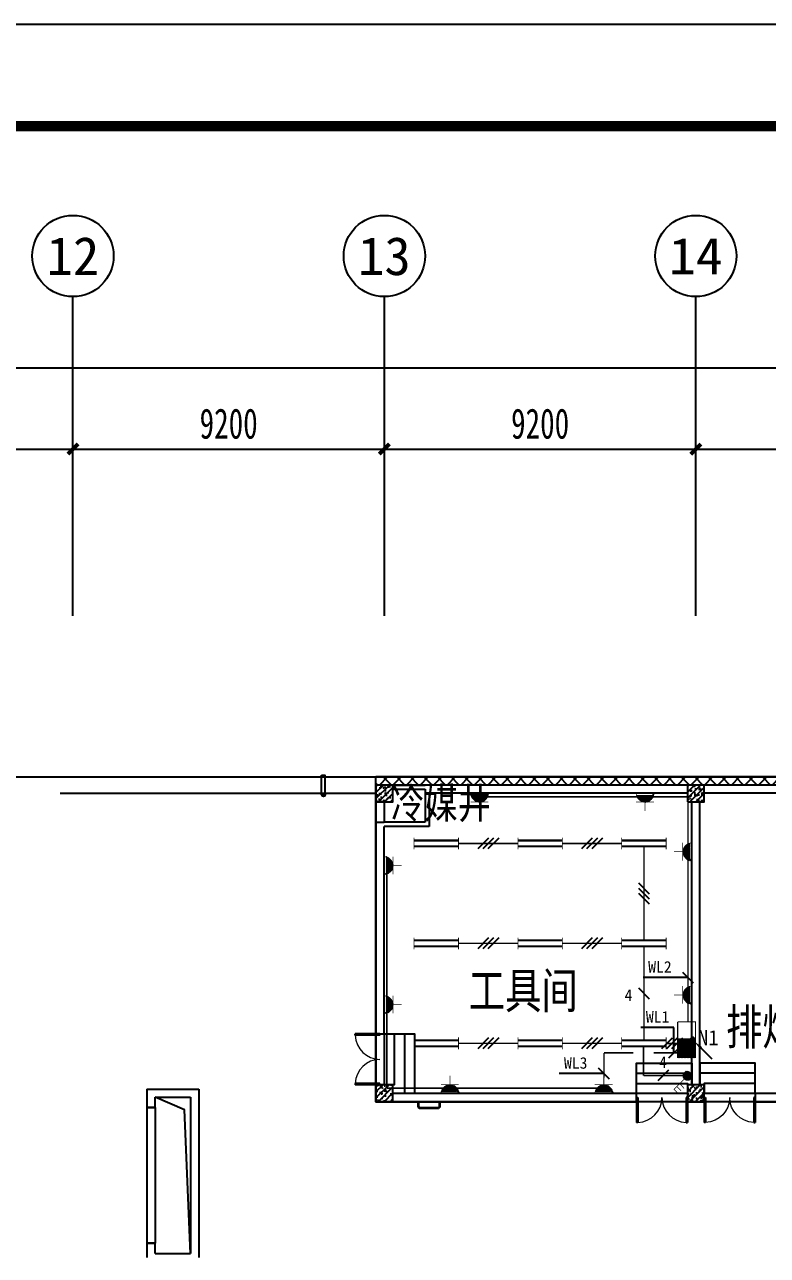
# Model space of a CAD drawing. Header units: millimetres. Extents: x -633009578 to 5705885, y -633235091 to 2571734.
# Drawn here: x 2876349 to 2898290, y 1772627 to 1808964 of the extents above; entities that cross this region are included whole.
import ezdxf
from ezdxf.enums import TextEntityAlignment as Align

# ---------------------------------------------------------------- set-up
doc = ezdxf.new("R2010")
doc.units = ezdxf.units.MM
doc.header["$LTSCALE"] = 1000
doc.header["$MEASUREMENT"] = 0
doc.linetypes.add('DASH', pattern=[0.35, 0.25, -0.1])
doc.layers.get('0').update_dxf_attribs({"color": 9})
for name, color, linetype in [('3T_WOOD', 21, 'Continuous'), ('A-COLUM(柱)', 255, 'Continuous'), ('A-DOOR(门）', 4, 'Continuous'), ('A-F-AREA(计算)', 5, 'Continuous'), ('A-HATH(填充)', 8, 'Continuous'), ('A-LM-QPM(设备)', 8, 'Continuous'), ('A-OTHER(其它)', 192, 'Continuous'), ('A-ROOF(屋顶)', 11, 'Continuous'), ('A-ST(雨水管)', 161, 'Continuous'), ('A-STAR(楼梯)', 51, 'Continuous'), ('A-TEXT(房间)', 243, 'Continuous'), ('A-WALL(墙)', 255, 'Continuous'), ('A-WINDOW（窗）', 4, 'Continuous'), ('AXIS_TEXT', 7, 'Continuous'), ('C-AXIS(轴号)', 3, 'Continuous'), ('WALL', 9, 'Continuous'), ('电-弱电平面-箭头', 3, 'Continuous'), ('电-强电平面-标注', 3, 'Continuous'), ('电-强电平面-线缆', 3, 'Continuous'), ('设备-插座', 3, 'Continuous'), ('设备-照明', 3, 'Continuous'), ('设备-箱柜', 3, 'Continuous'), ('院图签、封面151013$0$PUB_TITLE', 153, 'Continuous'), ('院图签、封面151013$0$图签文字', 4, 'Continuous')]:
    doc.layers.add(name, color=color, linetype=linetype)
doc.styles.add('_TCH', font='simhei.ttf', dxfattribs={"width": 0.75, "bigfont": 'hztxt.shx'})
doc.styles.add('_TCH_AXIS', font='simhei.ttf', dxfattribs={"bigfont": 'GBCBIG'})
doc.styles.add('_TCH_DIM_T3', font='simhei.ttf', dxfattribs={"width": 0.707, "bigfont": 'GBCBIG'})
doc.styles.add('COMPLEX', font='simhei.ttf')
doc.styles.add('ELEC-DIM', font='simhei.ttf')
doc.styles.add('IDQSTYLE', font='simhei.ttf', dxfattribs={"width": 0.707, "bigfont": 'hztxt.shx'})
doc.styles.add('TXT', font='simhei.ttf', dxfattribs={"width": 0.8, "bigfont": 'hztxt.shx'})
doc.styles.add('院图签、封面151013$0$-宋体', font='simhei.ttf', dxfattribs={"width": 0.8})
doc.dimstyles.new('_TCH_ARCH&&300', dxfattribs={"dimtxt": 892.5, "dimasz": 300, "dimexe": 750, "dimexo": 900, "dimgap": 300, "dimtad": 1, "dimdec": 0, "dimzin": 0, "dimdsep": 46, "dimtxsty": '_TCH_DIM_T3', "dimblk": 'ARCHTICK', "dimcen": 0.09, "dimclrt": 7, "dimazin": 2, "dimtfac": 1, "dimtdec": 0, "dimtix": 1, "dimtmove": 2, "dimatfit": 3, "dimfxl": 1, "dimtolj": 1, "dimtzin": 0, "dimarcsym": 0})
pattern_1 = [(45, (-2085598.514908035, -974312.4123308776), (-200.0002033111466, 200.0002033111467), []), (135, (-2085598.514908035, -974312.4123308776), (-200.0002033111467, -200.0002033111466), [])]

# ---------------------------------------------------------------- blocks, each defined once
blk = doc.blocks.new('$DorLib2D$00000002')
for p, q in [((-0.5, -5.684341886080802e-17), (-0.5000000000000007, 0.4875)), ((-0.4750000000000007, 0.4875), (-0.5000000000000007, 0.4875)), ((-0.475, -2.842170943040401e-17), (-0.4750000000000007, 0.4875)), ((0.475, -2.842170943040401e-17), (0.4750000000000007, 0.4875)), ((0.4750000000000007, 0.4875), (0.5000000000000007, 0.4875)), ((0.5, -5.684341886080802e-17), (0.5000000000000007, 0.4875)), ((-0.5, -5.684341886080802e-17), (-0.475, -2.842170943040401e-17)), ((0.5, -5.684341886080802e-17), (0.475, -2.842170943040401e-17))]:
    blk.add_line(p, q)
at = {"lineweight": 13}
for centre, start, end in [((-0.4875, -4.263256414560601e-17), 0, 88.53071641864632), ((0.4875, -4.263256414560601e-17), 91.4692835813537, 180)]:
    blk.add_arc(centre, 0.4875, start, end, dxfattribs=at)
blk = doc.blocks.new('_FZH')
h = blk.add_hatch()
h.set_pattern_fill('钢筋混凝土', color=256, scale=0.1, style=0)
h.set_pattern_definition([(45, (0, 0), (-0.1767766952966369, 0.1767766952966369), []), (50, (0, 0), (0.7172601826007535, -0.06275213498259512), [0.07500000000000001, -0.8250000000000001]), (355, (0, 0), (-0.138751333613, 0.7521921337000119), [0.06, -0.66]), (100.4514, (0.05977168000000001, -0.00522934), (0.5785093817140216, 0.6894395420609536), [0.06374019, -0.701142112]), (46.1842, (0, 0.2), (1.067241048625645, -0.1655190143290181), [0.1125, -1.2375]), (96.6356, (0.088936745, 0.186206693), (0.9346627055487033, 0.9741178709004418), [0.095610288, -1.051713]), (351.1842, (0, 0.2), (0.9346619451336272, 0.9741186009253247), [0.09000000000000001, -0.9900000000000001]), (21, (0.1, 0.15), (0.5969070521184617, -0.4026188906653388), [0.07500000000000001, -0.8250000000000001]), (326, (0.1, 0.15), (0.2433153319215824, 0.7251500450468529), [0.06, -0.66]), (71.4514, (0.149742233, 0.116448394), (0.84022262858149, 0.3225304967099524), [0.06374019, -0.701142112]), (37.50000000000001, (0, 0), (0.01215985531729062, 0.3328938538313115), [0, -0.652, 0, -0.67, 0, -0.6625000000000001]), (7.499999999999999, (0, 0), (0.2630695374421486, 0.3944117118823603), [0, -0.382, 0, -0.637, 0, -0.2525]), (-32.5, (-0.223, 0), (0.533822436172409, -0.02255487173437976), [0, -0.25, 0, -0.78, 0, -1.035]), (-42.5, (-0.323, 0), (0.5831861693423862, 0.1001049823323177), [0, -0.325, 0, -0.518, 0, -0.735])])
h.paths.add_polyline_path([(-0.5, -0.5), (0.5, -0.5), (0.5, 0.5), (-0.5, 0.5)])
blk.add_lwpolyline([(-0.5, -0.5), (0.5, -0.5), (0.5, 0.5), (-0.5, 0.5)], close=True)
blk = doc.blocks.new('_ArchTick')
at = {"color": 0, "linetype": 'ByBlock', "const_width": 0.4}
blk.add_lwpolyline([(-0.5, -0.5), (0.5, 0.5)], dxfattribs=at)
blk = doc.blocks.new('*D446')
at = {"layer": 'C-AXIS(轴号)', "color": 0, "lineweight": -2, "transparency": 16777216}
for p, q in [((-46499.99607232586, 140999.999999938), (-46499.99607232586, 145769.4722877884)), ((-37299.99607232586, 140999.999999938), (-37299.99607232586, 145769.4722877884)), ((-46499.99607232586, 145019.4722877884), (-37299.99607232586, 145019.4722877884))]:
    blk.add_line(p, q, dxfattribs=at)
at = {"layer": 'Defpoints', "color": 0, "transparency": 16777216}
for p in [(-37299.99607232586, 145019.4722877884), (-46499.99607232586, 140099.999999938), (-37299.99607232586, 140099.999999938)]:
    blk.add_point(p, dxfattribs=at)
at = {"layer": 'C-AXIS(轴号)', "color": 0, "linetype": 'ByBlock', "lineweight": -2, "transparency": 16777216, "xscale": 300, "yscale": 300, "zscale": 300, "rotation": 180}
blk.add_blockref('_ArchTick', (-46499.99607232586, 145019.4722877884), dxfattribs=at)
at = {"layer": 'C-AXIS(轴号)', "color": 0, "linetype": 'ByBlock', "lineweight": -2, "transparency": 16777216, "xscale": 300, "yscale": 300, "zscale": 300}
blk.add_blockref('_ArchTick', (-37299.99607232586, 145019.4722877884), dxfattribs=at)
at = {"layer": 'C-AXIS(轴号)', "color": 7, "transparency": 16777216, "insert": (-41899.99607232586, 145765.7222877884), "char_height": 892.5, "attachment_point": 5, "style": '_TCH_DIM_T3'}
blk.add_mtext('\\A1;9200', dxfattribs=at)
blk = doc.blocks.new('*D447')
at = {"layer": 'C-AXIS(轴号)', "color": 0, "lineweight": -2, "transparency": 16777216}
for p, q in [((-37299.99607232586, 140999.999999938), (-37299.99607232586, 145769.4722877884)), ((-28099.99607232586, 140999.999999938), (-28099.99607232586, 145769.4722877884)), ((-37299.99607232586, 145019.4722877884), (-28099.99607232586, 145019.4722877884))]:
    blk.add_line(p, q, dxfattribs=at)
at = {"layer": 'Defpoints', "color": 0, "transparency": 16777216}
for p in [(-28099.99607232586, 145019.4722877884), (-37299.99607232586, 140099.999999938), (-28099.99607232586, 140099.999999938)]:
    blk.add_point(p, dxfattribs=at)
at = {"layer": 'C-AXIS(轴号)', "color": 0, "linetype": 'ByBlock', "lineweight": -2, "transparency": 16777216, "xscale": 300, "yscale": 300, "zscale": 300, "rotation": 180}
blk.add_blockref('_ArchTick', (-37299.99607232586, 145019.4722877884), dxfattribs=at)
at = {"layer": 'C-AXIS(轴号)', "color": 0, "linetype": 'ByBlock', "lineweight": -2, "transparency": 16777216, "xscale": 300, "yscale": 300, "zscale": 300}
blk.add_blockref('_ArchTick', (-28099.99607232586, 145019.4722877884), dxfattribs=at)
at = {"layer": 'C-AXIS(轴号)', "color": 7, "transparency": 16777216, "insert": (-32699.99607232586, 145765.7222877884), "char_height": 892.5, "attachment_point": 5, "style": '_TCH_DIM_T3'}
blk.add_mtext('\\A1;9200', dxfattribs=at)
blk = doc.blocks.new('*D448')
at = {"layer": 'C-AXIS(轴号)', "color": 0, "lineweight": -2, "transparency": 16777216}
for p, q in [((-28099.99607232586, 140999.999999938), (-28099.99607232586, 145769.4722877884)), ((-18899.99607232586, 140999.999999938), (-18899.99607232586, 145769.4722877884)), ((-28099.99607232586, 145019.4722877884), (-18899.99607232586, 145019.4722877884))]:
    blk.add_line(p, q, dxfattribs=at)
at = {"layer": 'Defpoints', "color": 0, "transparency": 16777216}
for p in [(-18899.99607232586, 145019.4722877884), (-28099.99607232586, 140099.999999938), (-18899.99607232586, 140099.999999938)]:
    blk.add_point(p, dxfattribs=at)
at = {"layer": 'C-AXIS(轴号)', "color": 0, "linetype": 'ByBlock', "lineweight": -2, "transparency": 16777216, "xscale": 300, "yscale": 300, "zscale": 300, "rotation": 180}
blk.add_blockref('_ArchTick', (-28099.99607232586, 145019.4722877884), dxfattribs=at)
at = {"layer": 'C-AXIS(轴号)', "color": 0, "linetype": 'ByBlock', "lineweight": -2, "transparency": 16777216, "xscale": 300, "yscale": 300, "zscale": 300}
blk.add_blockref('_ArchTick', (-18899.99607232586, 145019.4722877884), dxfattribs=at)
at = {"layer": 'C-AXIS(轴号)', "color": 7, "transparency": 16777216, "insert": (-23499.99607232586, 145765.7222877884), "char_height": 892.5, "attachment_point": 5, "style": '_TCH_DIM_T3'}
blk.add_mtext('\\A1;9200', dxfattribs=at)
blk = doc.blocks.new('*D449')
at = {"layer": 'C-AXIS(轴号)', "color": 0, "lineweight": -2, "transparency": 16777216}
for p, q in [((-18899.99607232586, 140999.999999938), (-18899.99607232586, 145769.4722877884)), ((-9199.996072325855, 140999.999999938), (-9199.996072325855, 145769.4722877884)), ((-18899.99607232586, 145019.4722877884), (-9199.996072325855, 145019.4722877884))]:
    blk.add_line(p, q, dxfattribs=at)
at = {"layer": 'Defpoints', "color": 0, "transparency": 16777216}
for p in [(-9199.996072325855, 145019.4722877884), (-18899.99607232586, 140099.999999938), (-9199.996072325855, 140099.999999938)]:
    blk.add_point(p, dxfattribs=at)
at = {"layer": 'C-AXIS(轴号)', "color": 0, "linetype": 'ByBlock', "lineweight": -2, "transparency": 16777216, "xscale": 300, "yscale": 300, "zscale": 300, "rotation": 180}
blk.add_blockref('_ArchTick', (-18899.99607232586, 145019.4722877884), dxfattribs=at)
at = {"layer": 'C-AXIS(轴号)', "color": 0, "linetype": 'ByBlock', "lineweight": -2, "transparency": 16777216, "xscale": 300, "yscale": 300, "zscale": 300}
blk.add_blockref('_ArchTick', (-9199.996072325855, 145019.4722877884), dxfattribs=at)
at = {"layer": 'C-AXIS(轴号)', "color": 7, "transparency": 16777216, "insert": (-14049.99607232586, 145765.7222877884), "char_height": 892.5, "attachment_point": 5, "style": '_TCH_DIM_T3'}
blk.add_mtext('\\A1;9700', dxfattribs=at)
blk = doc.blocks.new('*D452')
at = {"layer": 'C-AXIS(轴号)', "color": 0, "lineweight": -2, "transparency": 16777216}
for p, q in [((-133540.0009442, 140999.999999938), (-133540.0009442, 148169.4722877884)), ((739.9990557776764, 140999.999999938), (739.9990557776764, 148169.4722877884)), ((-133540.0009442, 147419.4722877884), (739.9990557776764, 147419.4722877884))]:
    blk.add_line(p, q, dxfattribs=at)
at = {"layer": 'Defpoints', "color": 0, "transparency": 16777216}
for p in [(739.9990557776764, 147419.4722877884), (-133540.0009442, 140099.999999938), (739.9990557776764, 140099.999999938)]:
    blk.add_point(p, dxfattribs=at)
at = {"layer": 'C-AXIS(轴号)', "color": 0, "linetype": 'ByBlock', "lineweight": -2, "transparency": 16777216, "xscale": 300, "yscale": 300, "zscale": 300, "rotation": 180}
blk.add_blockref('_ArchTick', (-133540.0009442, 147419.4722877884), dxfattribs=at)
at = {"layer": 'C-AXIS(轴号)', "color": 0, "linetype": 'ByBlock', "lineweight": -2, "transparency": 16777216, "xscale": 300, "yscale": 300, "zscale": 300}
blk.add_blockref('_ArchTick', (739.9990557776764, 147419.4722877884), dxfattribs=at)
at = {"layer": 'C-AXIS(轴号)', "color": 7, "transparency": 16777216, "insert": (-66400.00094421115, 148165.7222877884), "char_height": 892.5, "attachment_point": 5, "style": '_TCH_DIM_T3'}
blk.add_mtext('\\A1;134280', dxfattribs=at)
blk = doc.blocks.new('_AXISO')
blk.add_circle((0, 0), 0.5)
at = {"layer": 'AXIS_TEXT', "style": 'COMPLEX', "width": 1.041666666666667}
blk.add_attdef('A', text='', height=0.56, dxfattribs=at).set_placement((-0.25, -0.28), (0.25, -0.28), align=Align.FIT)
blk = doc.blocks.new('*X153')
at = {"color": 0, "linetype": 'Continuous'}
for p, q in [((234.7655414724513, 317.9212989399893), (239.3433150387835, 322.4990725063215)), ((234.7655414724513, 318.3455630087012), (238.9190509700716, 322.4990725063215)), ((234.7655414724513, 318.7698270774131), (238.4947869013596, 322.4990725063215)), ((234.7655414724513, 319.1940911461251), (238.0705228326477, 322.4990725063215)), ((234.7655414724513, 319.618355214837), (237.6462587639358, 322.4990725063215)), ((234.7655414724513, 320.0426192835489), (237.2219946952239, 322.4990725063215)), ((234.7655414724513, 320.4668833522609), (236.797730626512, 322.4990725063215)), ((234.7655414724513, 320.8911474209728), (236.3734665578, 322.4990725063215)), ((234.7655414724513, 321.3154114896847), (235.9492024890881, 322.4990725063215)), ((234.7655414724513, 321.7396755583966), (235.5249384203761, 322.4990725063215)), ((234.7655414724513, 322.1639396271086), (235.1006743516642, 322.4990725063215)), ((234.7675791074955, 317.4990725063215), (239.7655414724513, 322.4970348712774)), ((235.1918431762074, 317.4990725063215), (239.7655414724513, 322.0727708025654)), ((235.6161072449193, 317.4990725063215), (239.7655414724513, 321.6485067338535)), ((236.0403713136312, 317.4990725063215), (239.7655414724513, 321.2242426651416)), ((236.4646353823431, 317.4990725063215), (239.7655414724513, 320.7999785964296)), ((236.8888994510551, 317.4990725063215), (239.7655414724513, 320.3757145277177)), ((237.313163519767, 317.4990725063215), (239.7655414724513, 319.9514504590058)), ((237.7374275884789, 317.4990725063215), (239.7655414724513, 319.5271863902939)), ((238.1616916571909, 317.4990725063215), (239.7655414724513, 319.1029223215819)), ((238.5859557259028, 317.4990725063215), (239.7655414724513, 318.67865825287)), ((239.0102197946147, 317.4990725063215), (239.7655414724513, 318.2543941841581)), ((239.4344838633266, 317.4990725063215), (239.7655414724513, 317.8301301154461))]:
    blk.add_line(p, q, dxfattribs=at)
blk = doc.blocks.new('HC000435')
at = {"color": 0, "linetype": 'Continuous'}
blk.add_line((2.5, 0), (-2.5, 0), dxfattribs=at)
at = {"color": 0, "linetype": 'Continuous', "const_width": 0.3}
for points in [[(2.5, 0), (2.5, 5), (-2.5, 5)], [(-2.5, 5), (-2.5, 0)], [(-2.5, 0), (-2.5, -5), (2.5, -5), (2.5, 0)]]:
    blk.add_lwpolyline(points, dxfattribs=at)
at = {"color": 0, "linetype": 'Continuous'}
blk.add_blockref('*X153', (-237.2655414724513, -322.4990725063215), dxfattribs=at)
at = {"color": 0, "style": 'IDQSTYLE', "width": 0.7}
blk.add_attdef('PSFHATT', (4.500000000000028, -5), '', height=2.5, dxfattribs=at)
blk = doc.blocks.new('HC000067')
at = {"color": 0, "linetype": 'Continuous'}
for points, const_width in [([(6.25, 0.8328412808464349), (-6.250000000000057, 0.8328412808464349)], 0.6), ([(-6.250000000000057, 1.65), (-6.250000000000057, -1.650000000000057)], 0.2), ([(6.25, 1.65), (6.25, -1.650000000000057)], 0.2), ([(6.25, -0.8328412808464352), (-6.250000000000057, -0.8328412808464352)], 0.6)]:
    blk.add_lwpolyline(points, dxfattribs=dict(at, const_width=const_width))
at = {"color": 0, "style": 'IDQSTYLE', "width": 0.7}
blk.add_attdef('PSFHATT', (8.25, -1.650000000000057), '', height=2.5, dxfattribs=at)
blk = doc.blocks.new('*X155')
at = {"color": 0, "linetype": 'Continuous'}
for p, q in [((261.9988066744281, 135.850956910748), (263.2375091559566, 137.0896593922765)), ((262.0234026256783, 135.5927101495236), (263.4957559171792, 137.0650634410244)), ((262.0463461952987, 136.1813391440932), (262.9071269225657, 137.0421198713602)), ((262.0884022348038, 135.3748670461744), (263.7135990205094, 137.00006383188)), ((262.1829592200917, 135.1865813189878), (263.9018847477136, 136.9055068466096)), ((262.3023466942452, 135.0231260806666), (264.0653399860179, 136.7861193724393)), ((262.4446987243758, 134.8826353983226), (264.205830668362, 136.6437673423088)), ((262.6100901587723, 134.7651841202445), (264.3232819464568, 136.478375907929)), ((262.8005700291263, 134.6728212781239), (264.4156447885779, 136.2878960375755)), ((263.0211904412342, 134.6105989777572), (264.4778670889456, 136.0672756254685)), ((263.2836307586351, 134.5901965826834), (264.4982694840214, 135.8048353080697)), ((263.6234742990336, 134.6471974106073), (264.4412686561033, 135.464991767677))]:
    blk.add_line(p, q, dxfattribs=at)
blk = doc.blocks.new('HC000111')
at = {"color": 0, "linetype": 'Continuous', "const_width": 0.2}
for points in [[(0.8838834764831975, 2.133883476483163), (3.750000000000091, 5), (5.000000000000091, 3.75)], [(2.221789122165297, 3.388795923702901), (3.514416944097014, 2.132759994237858)], [(2.898879886034229, 4.275409520972289), (4.191507707965946, 3.019373591507303)]]:
    blk.add_lwpolyline(points, dxfattribs=at)
blk.add_lwpolyline([(0.8838834764833108, 0.3661165235168934, 0.1989123673796338), (1.250000000000034, 1.250000000000057, 0.1989123673796269), (0.8838834764832544, 2.13388347648322, 0.1989123673796352), (9.12880881998035e-14, 2.5, 0.1989123673796539), (-0.8838834764830719, 2.13388347648322, 0.1989123673796721), (-1.249999999999966, 1.250000000000057, 0.1989123673796564), (-0.8838834764831855, 0.3661165235168368, 0.198912367379673), (9.087175456556906e-14, 0, 0.198912367379652)], format="xyb", close=True, dxfattribs=at)
at = {"color": 0, "linetype": 'Continuous'}
blk.add_blockref('*X155', (-263.2487560761181, -134.5897099905746), dxfattribs=at)
at = {"color": 0, "style": 'IDQSTYLE', "width": 0.7}
blk.add_attdef('PSFHATT', (7.000000000000091, -1e-08), '', height=2.5, dxfattribs=at)
blk = doc.blocks.new('*X164')
at = {"color": 0, "linetype": 'Continuous'}
for p, q in [((159.595646846908, 156.7672197221619), (159.6233466819307, 156.7949195571846)), ((159.6640079704214, 156.5527381332005), (159.9061893944054, 156.7949195571846)), ((159.747532531186, 156.3534199814905), (160.18903210688, 156.7949195571846)), ((159.8446775338837, 156.1677222717137), (160.4718748193546, 156.7949195571846)), ((159.9544025265515, 155.9946045519069), (160.7547175318292, 156.7949195571846)), ((160.0760273856543, 155.833386698535), (161.0375602443038, 156.7949195571846)), ((160.2091522122192, 155.6836688126253), (161.3204029567785, 156.7949195571846)), ((160.3536147760518, 155.5452886639833), (161.6032456692531, 156.7949195571846)), ((160.5094741859558, 155.4183053614127), (161.8860883817277, 156.7949195571846)), ((160.6770167777584, 155.3030052407406), (162.1689310942023, 156.7949195571846)), ((160.8567856433337, 155.1999313938414), (162.451773806677, 156.7949195571846)), ((161.0496413096342, 155.1099443476672), (162.7346165191516, 156.7949195571846)), ((161.2568708631404, 155.0343311886988), (163.0174592316262, 156.7949195571846)), ((161.4803825063601, 154.9750001194438), (163.3003019441008, 156.7949195571846)), ((161.7230685552892, 154.9348434558983), (163.5831446565754, 156.7949195571846)), ((161.9895441276247, 154.9184763157592), (163.86598736905, 156.7949195571846)), ((162.2878715788766, 154.9339610545365), (164.4937876543064, 157.1398771299663)), ((162.6346011340941, 154.9978478972794), (164.4299008115636, 156.7931475747489)), ((163.0778250055067, 155.1582290562173), (164.2695196526256, 156.3499237033363))]:
    blk.add_line(p, q, dxfattribs=at)
blk = doc.blocks.new('HC000134')
at = {"color": 0, "linetype": 'Continuous', "const_width": 0.2}
blk.add_lwpolyline([(-2.5, 5, 0.198912367379654), (-1.767766952966213, 3.232233047033674, 0.1989123673796558), (-4.592273826913179e-16, 2.5, 0.1989123673796559), (1.767766952966213, 3.232233047033674, 0.1989123673796541), (2.5, 4.999999999999999)], format="xyb", dxfattribs=at)
for points in [[(-2.421006983541702, 4.37652170395188), (2.421006983541702, 4.37652170395188)], [(-2.549372027147456, 2.476391871554483), (2.483025305961291, 2.476391871554483)], [(0, 2.5), (0, 0)]]:
    blk.add_lwpolyline(points, dxfattribs=at)
at = {"color": 0, "linetype": 'Continuous'}
blk.add_blockref('*X164', (-162.0093508556101, -152.4183978532327), dxfattribs=at)
at = {"color": 0, "style": 'IDQSTYLE', "width": 0.7}
blk.add_attdef('PSFHATT', (4.500000010000001, 0), '', height=2.5, dxfattribs=at)
blk = doc.blocks.new('*X126')
at = {"color": 0, "linetype": 'Continuous'}
for p, q in [((192.590110055903, 446.7242872143482), (193.9264208598343, 448.0605980182795)), ((192.6512440212146, 447.2096852483717), (193.4410228258108, 447.9994640529679)), ((192.666080612941, 446.3759937026742), (194.2747143715083, 447.9846274612416)), ((192.8122309321682, 446.0978799531896), (194.552828120993, 447.8384771420143)), ((193.0126674313866, 445.874052383696), (194.7766556904866, 447.6380406427959)), ((193.2651240367983, 445.7022449203958), (194.9484631537868, 447.3855840373842)), ((193.5780466605768, 445.5909034754624), (195.0598045987202, 447.0726614136058)), ((193.9838870800477, 445.5724798262212), (195.0782282479613, 446.6668209941349))]:
    blk.add_line(p, q, dxfattribs=at)
blk = doc.blocks.new('HC001447')
at = {"color": 0, "linetype": 'Continuous'}
blk.add_line((-5.469508829517324, -5.531426259851287), (-2.364015929042509, -2.356448738054951), dxfattribs=at)
blk.add_lwpolyline([(-2.364015929042509, -2.356448738054951, 0.8, 0, 0), (-0.4121164681388194, -0.4698776614111466, 0, 0, 0)], format="xyseb", dxfattribs=at)
blk.add_circle((0, 0), 0.625, dxfattribs=at)
at = {"color": 0, "linetype": 'Continuous', "xscale": 0.5, "yscale": 0.5, "zscale": 0.5}
blk.add_blockref('*X126', (-96.91845018383214, -223.4069038532592), dxfattribs=at)
at = {"color": 0, "style": 'IDQSTYLE', "width": 0.7}
blk.add_attdef('PSFHATT', (2.62500001, -5.531426259851287), '', height=2.5, dxfattribs=at)
blk = doc.blocks.new('建筑图框_A1')
at = {"layer": '院图签、封面151013$0$PUB_TITLE'}
blk.add_lwpolyline([(0, 0), (84100, 0), (84100, 59400), (0, 59400)], close=True, dxfattribs=at)
at = {"layer": '院图签、封面151013$0$PUB_TITLE', "const_width": 100}
blk.add_lwpolyline([(2500, 1000), (83100, 1000), (83100, 58400), (2500, 58400)], close=True, dxfattribs=at)
at = {"layer": '院图签、封面151013$0$图签文字', "color": 6, "style": '院图签、封面151013$0$-宋体'}
for tag, height, width, p in [('工程主持人', 400, 0.7999999999883585, (79990.91196859907, 29505.93707200652)), ('审定', 400, 0.7999999999883585, (79990.91196859907, 28705.93707200605)), ('审核', 400, 0.7999999999883585, (79990.91196859907, 27905.93707200559)), ('专业负责人', 400, 0.7999999999883585, (79990.91196859907, 27105.93707200512)), ('校对', 400, 0.7999999999883585, (79990.91196859907, 26305.93707200466)), ('设计', 400, 0.7999999999883585, (79990.91196859907, 25505.93707200419)), ('方案设计人', 400, 0.7999999999883585, (79990.91196859907, 24706.79438478127)), ('工程编号', 300, 0.7000000000116415, (81000.00416498398, 8700.424278954277)), ('版次', 300, 0.7000000000116415, (78738.08139540046, 3005.726258059498)), ('日期', 300, 0.7000000000116415, (82038.0813954557, 3000.226258123759)), ('图号', 200, 0.7000000000116415, (82538.08139542397, 2400.075247410685)), ('比例', 300, 0.7000000000116415, (78738.08139537089, 2200.188802679535)), ('图号_X施', 300, 0.7000000000116415, (81538.08139540977, 2200.188802651362)), ('图号_总数', 200, 0.7000000000116415, (82538.08139541186, 2000.075247410219))]:
    blk.add_attdef(tag, text='', height=height, dxfattribs=dict(at, width=width)).set_placement(p, align=Align.MIDDLE_CENTER)
at = {"layer": '院图签、封面151013$0$图签文字', "color": 6, "style": '院图签、封面151013$0$-宋体', "width": 0.7}
for tag, p in [('建设单位_001', (80935.88661794258, 7446.21079580821)), ('工程名称_001', (80933.52706738078, 6045.368099178996)), ('图名_001', (79742.88288308708, 4059.656552180292))]:
    blk.add_attdef(tag, p, '', height=300, dxfattribs=at)
blk = doc.blocks.new('G$C91E54488')
at = {"layer": 'A-HATH(填充)'}
h = blk.add_hatch(dxfattribs=at)
h.set_pattern_fill('多孔材料', color=256, scale=100, style=0)
h.set_pattern_definition(pattern_1)
h.paths.add_polyline_path([(-17400.00094417762, 135099.9999998963), (-17400.00094417762, 135339.9999998963), (-28350.00094409753, 135339.9999998963), (-28350.00094409753, 135099.9999998963)])
h = blk.add_hatch(dxfattribs=at)
h.set_pattern_fill('多孔材料', color=256, scale=100, style=0)
h.set_pattern_definition(pattern_1)
h.paths.add_polyline_path([(-3070.000944098923, 135099.9999998963), (-3070.000944098923, 135339.9999998963), (-17400.00094417762, 135339.9999998963), (-17400.00094417762, 135099.9999998963)])
at = {"layer": 'A-DOOR(门）'}
for p, q in [((-28350.00094408542, 127750.0000003028), (-28350.00094408542, 126250.0000003028)), ((-28110.00094408542, 127750.0000003028), (-28110.00094408542, 126250.0000003028)), ((-19150.00094425026, 125989.9999998963), (-20650.00094425026, 125989.9999998963)), ((-19150.00094425026, 125749.9999998963), (-20650.00094425026, 125749.9999998963)), ((-17149.99120036978, 125989.9999998879), (-18649.99120036978, 125989.9999998879)), ((-17149.99120036978, 125749.9999998879), (-18649.99120036978, 125749.9999998879))]:
    blk.add_line(p, q, dxfattribs=at)
at = {"layer": 'A-F-AREA(计算)'}
blk.add_lwpolyline([(-28350.00094409753, 135339.9999998963), (739.9990557916462, 135339.9999998963), (739.9990557916462, 125749.9999998655), (-28350.00094409753, 125749.9999998655)], close=True, dxfattribs=at)
at = {"layer": 'A-LM-QPM(设备)'}
blk.add_lwpolyline([(-29954.99129672861, 135390.003462084), (-29854.99129672861, 135390.003462084), (-29854.99129672861, 134810.003462084), (-29954.99129672861, 134810.003462084)], close=True, dxfattribs=at)
at = {"layer": 'A-OTHER(其它)'}
blk.add_lwpolyline([(-33824.99607229792, 121269.9999999074), (-34001.94845953491, 125514.9074683742), (-34874.99607224762, 125879.9999999077)], dxfattribs=at)
at = {"layer": 'A-ROOF(屋顶)'}
for p, q in [((-66300.0009442009, 135340.0000000078), (-28350.00094409753, 135340.0004969687)), ((-37674.99607211351, 134860.0004950046), (-28350.00094409753, 134860.0004950046))]:
    blk.add_line(p, q, dxfattribs=at)
at = {"layer": 'A-ST(雨水管)'}
blk.add_lwpolyline([(-29896.35762531962, 134860.0001757474, -1), (-29896.35762531962, 134760.0001757474, -1)], format="xyb", close=True, dxfattribs=at)
at = {"layer": 'A-STAR(楼梯)'}
for points in [[(-28110.00094410498, 127750.0000001757), (-27810.00094410498, 127750.0000001757), (-27810.00094410498, 126250.0000001764), (-28110.00094417669, 126250.0000001764)], [(-27810.00094410498, 127750.0000001757), (-27510.00094410498, 127750.0000001757), (-27510.00094410311, 125989.9999998537), (-27810.00094417483, 125989.9999998537)], [(-27510.00094410498, 127750.0000001757), (-27210.00094410498, 127750.0000001757), (-27210.00094410311, 125989.9999998562), (-27510.00094417483, 125989.9999998562)], [(-20650.00094412314, 126589.9999999356), (-20650.00094412314, 126889.9999999356), (-19019.99607230816, 126889.9999999352), (-19019.99607230816, 126589.9999998637)], [(-17149.99120049691, 126589.9999999356), (-17149.99120049691, 126889.9999999356), (-18779.99607231189, 126889.9999999352), (-18779.99607231189, 126589.9999998637)], [(-20650.00094412314, 126289.9999999356), (-20650.00094412314, 126589.9999999356), (-19019.99607230909, 126589.9999999352), (-19019.99607230909, 126289.9999998637)], [(-17149.99120049691, 126289.9999999356), (-17149.99120049691, 126589.9999999356), (-18779.99607231095, 126589.9999999352), (-18779.99607231095, 126289.9999998637)], [(-20650.00094412314, 125989.9999999356), (-20650.00094412314, 126289.9999999356), (-19150.0009441236, 126289.9999999356), (-19150.0009441236, 125989.9999998641)], [(-17149.99120049691, 125989.9999999356), (-17149.99120049691, 126289.9999999356), (-18649.99120049644, 126289.9999999356), (-18649.99120049644, 125989.9999998641)]]:
    blk.add_lwpolyline(points, dxfattribs=at)
at = {"layer": 'A-STAR(楼梯)', "flags": 128}
for points in [[(-26460.00094410125, 125749.9999998888), (-26460.00094410125, 125616.2131797826, -0.4142135623730951), (-26530.00094410125, 125546.2131797826), (-27030.00094410032, 125546.2131797826, -0.4142135623763423), (-27100.00094410032, 125616.2131797845), (-27100.00094409753, 125749.9999998963)], [(-26480.00094410125, 125749.9999998888), (-26480.00094410125, 125616.2131797826, -0.414213562373095), (-26530.00094410125, 125566.2131797826), (-27030.00094410032, 125566.2131797826, -0.4142135623762773), (-27080.00094410032, 125616.2131797845), (-27080.00094409753, 125749.9999998963)]]:
    blk.add_lwpolyline(points, format="xyb", dxfattribs=at)
at = {"layer": 'A-WALL(墙)'}
for p, q in [((-27850.00094416831, 135099.9999998579), (-26900.00094518811, 135100.000005223)), ((-27850.00094416831, 134979.9999997978), (-26900.00094470941, 134980.0000050905)), ((-19150.00094416831, 135099.9999999054), (-26900.00094452687, 135099.9999998767)), ((-26900.00094470941, 134980.0000050905), (-26900.00094470941, 133999.9999984972)), ((-26780.00094452687, 134859.9999998318), (-26780.00094452687, 133879.999998456)), ((-19150.00094416831, 134859.9999998353), (-26780.00094452687, 134859.9999998318)), ((-18899.99607231002, 134979.9999998767), (-18899.99607231002, 134979.9999998767)), ((-18899.99607231002, 134839.9999998865), (-18899.99607231002, 134839.9999998865)), ((-17520.00094487937, 135099.9999996774), (-18650.00094416831, 135099.9999996907)), ((-17400.00094417762, 134859.9999998767), (-18650.00094416831, 134860.0000001265)), ((-17520.00094487937, 135099.9999996774), (-17520.00094487984, 135099.999999883)), ((-14274.99606980197, 134859.999999771), (-17400.00094417762, 134859.9999998767)), ((-14154.99606973026, 135099.9999998767), (-17280.0009448994, 135099.9999999384)), ((-17280.0009448994, 135099.9999999384), (-17280.0009448994, 135099.9999998951)), ((-19019.99607231002, 126249.9999998963), (-19019.99607228301, 134600.0000001771)), ((-18899.99607231002, 134699.9999998963), (-18899.99607231002, 134699.9999998963)), ((-18779.99607231002, 126249.9999998963), (-18779.99607234076, 134600.0000001771)), ((-28350.00094408542, 133999.9999985899), (-28350.00094412081, 127750.0000002586)), ((-28350.00094408542, 133999.9999985899), (-28110.00094417762, 133999.9999985123)), ((-26900.00094470941, 133999.9999984972), (-28110.00094417762, 133999.9999985123)), ((-28110.00094409566, 127750.0000002586), (-28110.00094408169, 133879.9999984727)), ((-26780.00094452687, 133879.999998456), (-28110.00094408169, 133879.9999984727)), ((-28350.00094412081, 127750.0000002586), (-28110.00094409566, 127750.0000002586)), ((-35114.99607225694, 126119.9999999356), (-33584.99607225694, 126119.9999999354)), ((-35114.99607225694, 126119.9999999356), (-35114.99607226532, 125575.0000002586)), ((-33584.99607225694, 126119.9999999354), (-33584.99607227324, 121149.9999999377)), ((-34874.99607225694, 125879.9999999356), (-33824.99607235752, 125879.9999999354)), ((-34874.99607224204, 125575.0000002586), (-34874.99607225694, 125879.9999999356)), ((-33824.99607235752, 125879.9999999354), (-33824.99607235752, 121269.9999999354)), ((-20650.00094420882, 125989.9999999121), (-27850.00094416831, 125989.999999852)), ((-27850.00094416831, 125749.999999914), (-20650.00094420882, 125749.9999999119)), ((-20650.00094420882, 125749.9999999119), (-20650.00094420882, 125989.9999999121)), ((-9450.000944168307, 125989.9999999298), (-17149.99120045453, 125989.9999998821)), ((-17149.99120045453, 125989.9999998821), (-17149.99120045453, 125749.9999998821)), ((-17149.99120045453, 125749.9999998821), (-9450.000944168307, 125749.9999998551)), ((-35114.99607226532, 125575.0000002586), (-34874.99607224204, 125575.0000002586)), ((-34874.99607224204, 121574.9999997498), (-35114.99607227882, 121574.9999997498)), ((-35114.99607227882, 121574.9999997498), (-35114.99607227324, 121149.999999938)), ((-34874.99607225694, 121269.9999999356), (-34874.99607224204, 121574.9999997498)), ((-34874.99607225694, 121269.9999999356), (-33824.99607235752, 121269.9999999354))]:
    blk.add_line(p, q, dxfattribs=at)
at = {"layer": 'A-WINDOW（窗）', "linetype": 'DASH'}
for p, q in [((-28110.00094408542, 134599.999999938), (-28350.00094408542, 134599.999999938)), ((-28350.00094408542, 133999.999999938), (-28110.00094408542, 133999.999999938)), ((-34874.99607227324, 125574.999999938), (-35114.99607227324, 125574.999999938)), ((-35114.99607227324, 121574.999999938), (-34874.99607227324, 121574.999999938))]:
    blk.add_line(p, q, dxfattribs=at)
at = {"layer": 'A-WINDOW（窗）'}
for p, q in [((-28350.00094408542, 134599.999999938), (-28350.00094408542, 133999.999999938)), ((-28110.00094408542, 134599.999999938), (-28110.00094408542, 133999.999999938)), ((-35114.99607227324, 125574.999999938), (-35114.99607227324, 121574.999999938)), ((-34874.99607227324, 125574.999999938), (-34874.99607227324, 121574.999999938))]:
    blk.add_line(p, q, dxfattribs=at)
at = {"layer": 'C-AXIS(轴号)'}
for p, q in [((-37299.99607232586, 140099.999999938), (-37299.99607232586, 149519.4722877884)), ((-28099.99607232586, 140099.999999938), (-28099.99607232586, 149519.4722877884)), ((-18899.99607232586, 140099.999999938), (-18899.99607232586, 149519.4722877884))]:
    blk.add_line(p, q, dxfattribs=at)
at = {"layer": 'WALL'}
for p, q in [((-17400.00094417762, 135339.9999998963), (-28350.00094409753, 135339.9999998963)), ((-28350.00094409753, 135099.9999998963), (-28350.00094409753, 135339.9999998963)), ((-3070.000944098923, 135339.9999998963), (-17400.00094417762, 135339.9999998963)), ((-17400.00094417762, 135099.9999998963), (-28350.00094409753, 135099.9999998963)), ((-3070.000944098923, 135099.9999998963), (-17400.00094417762, 135099.9999998963))]:
    blk.add_line(p, q, dxfattribs=at)
at = {"layer": 'A-COLUM(柱)', "xscale": 500, "yscale": 500, "zscale": 500}
for p in [(-28100.00094409753, 134849.999999938), (-18900.0009440938, 134849.9999998702), (-28100.00094409753, 125999.9999998963), (-18900.00094409753, 125999.9999998963)]:
    blk.add_blockref('_FZH', p, dxfattribs=at)
at = {"layer": 'A-DOOR(门）'}
for p, xscale, yscale, zscale, rotation in [((-28230.00094408542, 127000.0000003028), -1500, -1500, -1500, 270), ((-19900.00094425026, 125869.9999998963), 1500, 1500, 1500, 180), ((-17899.99120036978, 125869.9999998879), -1500, 1500, -1500, 180)]:
    blk.add_blockref('$DorLib2D$00000002', p, dxfattribs=dict(at, xscale=xscale, yscale=yscale, zscale=zscale, rotation=rotation))
at = {"layer": 'C-AXIS(轴号)'}
ref = blk.add_blockref('_AXISO', (-37299.99607232586, 150719.4722877884), dxfattribs=dict(at, xscale=2400, yscale=2400, zscale=2400))
ref.add_attrib('A', '12', dxfattribs={"layer": 'AXIS_TEXT', "height": 1126.098839331538, "style": '_TCH_AXIS'}).set_placement((-38077.54050900741, 150156.4228681227), (-36522.45163564477, 150156.4228681227), align=Align.FIT)
ref = blk.add_blockref('_AXISO', (-28099.99607232586, 150719.4722877884), dxfattribs=dict(at, xscale=2400, yscale=2400, zscale=2400))
ref.add_attrib('A', '13', dxfattribs={"layer": 'AXIS_TEXT', "height": 1126.098839331538, "style": '_TCH_AXIS'}).set_placement((-28877.54050900741, 150156.4228681227), (-27322.45163564477, 150156.4228681227), align=Align.FIT)
ref = blk.add_blockref('_AXISO', (-18899.99607232586, 150719.4722877884), dxfattribs=dict(at, xscale=2400, yscale=2400, zscale=2400))
ref.add_attrib('A', '14', dxfattribs={"layer": 'AXIS_TEXT', "height": 1076.828438725469, "style": '_TCH_AXIS'}).set_placement((-19694.79801519495, 150181.0580684257), (-18105.19412945723, 150181.0580684257), align=Align.FIT)
at = {"layer": 'A-TEXT(房间)'}
for s, height, style, width, p in [('冷媒井', 900, 'TXT', 0.8, (-27899.90858996473, 134114.0628942611)), ('工具间', 1050, '_TCH', 0.75, (-25609.90427040216, 128505.5734073765)), ('排烟机房', 1050, '_TCH', 0.75, (-18008.45662456471, 127433.0883228671))]:
    blk.add_text(s, height=height, dxfattribs=dict(at, style=style, width=width)).set_placement(p)
at = {"layer": 'C-AXIS(轴号)'}
for p1, p2, distance, picture, middle in [((-133540.0009442, 140099.999999938), (739.9990557776764, 140099.999999938), 7319.472287850396, '*D452', (-66400.00094421115, 148165.7222877884)), ((-46499.99607232586, 140099.999999938), (-37299.99607232586, 140099.999999938), 4919.472287850396, '*D446', (-41899.99607232586, 145765.7222877884)), ((-37299.99607232586, 140099.999999938), (-28099.99607232586, 140099.999999938), 4919.472287850396, '*D447', (-32699.99607232586, 145765.7222877884)), ((-28099.99607232586, 140099.999999938), (-18899.99607232586, 140099.999999938), 4919.472287850396, '*D448', (-23499.99607232586, 145765.7222877884)), ((-18899.99607232586, 140099.999999938), (-9199.996072325855, 140099.999999938), 4919.472287850396, '*D449', (-14049.99607232586, 145765.7222877884))]:
    dim = blk.add_aligned_dim(p1=p1, p2=p2, distance=distance, dimstyle='_TCH_ARCH&&300', dxfattribs=at)
    dim.commit()
    dim.dimension.update_dxf_attribs({"geometry": picture, "text_midpoint": middle})

msp = doc.modelspace()

# ---------------------------------------------------------------- linework, layer by layer
at = {"layer": '电-强电平面-标注'}
for p, q in [((2890051.714748346, 1784947.599025707), (2889733.516696812, 1784629.400974174)), ((2890201.714748346, 1784947.599025707), (2889883.516696812, 1784629.400974174)), ((2890351.714748346, 1784947.599025707), (2890033.516696812, 1784629.400974174)), ((2893118.481415003, 1784947.599025707), (2892800.283363468, 1784629.400974174)), ((2893268.481415003, 1784947.599025707), (2892950.283363468, 1784629.400974174)), ((2893418.481415003, 1784947.599025707), (2893100.283363468, 1784629.400974174)), ((2894483.566696783, 1783622.649025693), (2894801.764748315, 1783304.450974158)), ((2894483.566696783, 1783472.649025693), (2894801.764748315, 1783154.450974158)), ((2894483.566696783, 1783322.649025693), (2894801.764748315, 1783004.450974158)), ((2890051.714748346, 1781997.599025677), (2889733.516696812, 1781679.400974144)), ((2890201.714748346, 1781997.599025677), (2889883.516696812, 1781679.400974144)), ((2890351.714748346, 1781997.599025677), (2890033.516696812, 1781679.400974144)), ((2893118.481415003, 1781997.599025677), (2892800.283363468, 1781679.400974144)), ((2893268.481415003, 1781997.599025677), (2892950.283363468, 1781679.400974144)), ((2893418.481415003, 1781997.599025677), (2893100.283363468, 1781679.400974144)), ((2895783.400974233, 1780991.099025767), (2896101.599025767, 1780672.900974233)), ((2894483.566696782, 1780522.549025677), (2894801.764748316, 1780204.350974144)), ((2895616.5, 1780832), (2894621.563291139, 1780832)), ((2895942.5, 1780832), (2895616.5, 1780832)), ((2890051.714748346, 1779047.599025677), (2889733.516696812, 1778729.400974144)), ((2890201.714748346, 1779047.599025677), (2889883.516696812, 1778729.400974144)), ((2890351.714748346, 1779047.599025677), (2890033.516696812, 1778729.400974144)), ((2893118.481415003, 1779047.599025677), (2892800.283363468, 1778729.400974144)), ((2893268.481415003, 1779047.599025677), (2892950.283363468, 1778729.400974144)), ((2893418.481415003, 1779047.599025677), (2893100.283363468, 1778729.400974144)), ((2895530.5, 1779357), (2894554.550632911, 1779357)), ((2895530.5, 1778604.929229934), (2895530.5, 1779357)), ((2895478.306887042, 1779039.099025767), (2895160.108835507, 1778720.900974233)), ((2895628.306887042, 1779039.099025767), (2895310.108835507, 1778720.900974233)), ((2895689.599025766, 1778764.028255702), (2895371.400974234, 1778445.830204167)), ((2895778.306887042, 1779039.099025767), (2895460.108835507, 1778720.900974233)), ((2893129.5, 1777993), (2892134.563291139, 1777993)), ((2893463.5, 1777993), (2893129.5, 1777993)), ((2893622.599025767, 1777833.900974233), (2893304.400974233, 1778152.099025767)), ((2895371.246664427, 1778093.83941439), (2895053.048612894, 1777775.641362856))]:
    msp.add_line(p, q, dxfattribs=at)
at = {"layer": '电-强电平面-线缆', "color": 1, "linetype": 'Continuous', "const_width": 45}
for points in [[(2890028.486787761, 1786166.018240972), (2894438.513212239, 1786166.018240972)], [(2894917.486787761, 1786166.018240972), (2895942.5, 1786166.018240972)], [(2895942.5, 1784779.192011683), (2895942.5, 1786166.018240972)], [(2889165.582389235, 1784788.49999994), (2890919.649055922, 1784788.49999994)], [(2892232.349055922, 1784788.49999994), (2893986.415722549, 1784788.49999994)], [(2894642.665722549, 1781926.048334399), (2894642.665722549, 1784701.051665452)], [(2895942.5, 1780551.692011683), (2895942.5, 1784305.807988316)], [(2887048.5, 1780278.698403336), (2887048.5, 1783885.801596663)], [(2889165.582389235, 1781838.499999911), (2890919.649055922, 1781838.499999911)], [(2892232.349055922, 1781838.499999911), (2893986.415722549, 1781838.499999911)], [(2894642.665722549, 1778975.948334399), (2894642.665722549, 1781750.951665422)], [(2887048.5, 1777566.619216266), (2887048.5, 1779780.301596663)], [(2895942.5, 1779521.49999997), (2895942.5, 1780078.307988316)], [(2889165.582389235, 1778888.499999911), (2890919.649055922, 1778888.499999911)], [(2892232.349055922, 1778888.499999911), (2893986.415722549, 1778888.499999911)], [(2894630.5, 1777934.740388623), (2894630.5, 1778801.051665422)], [(2895298.915722549, 1778880), (2895639.5, 1778880)], [(2893463.5, 1778604.929229934), (2894330.5, 1778604.929229934)], [(2893463.5, 1778604.929229934), (2893463.5, 1777877)], [(2894930.5, 1778604.929229934), (2895639.5, 1778604.929229934)], [(2894630.5, 1777934.740388623), (2895793.795277321, 1777934.740388623)], [(2887048.5, 1777566.619216266), (2888706.334321677, 1777566.619216266)], [(2889117.665678324, 1777566.619216266), (2893252.834321677, 1777566.619216266)]]:
    msp.add_lwpolyline(points, dxfattribs=at)

# ---------------------------------------------------------------- block references
at = {"layer": '3T_WOOD'}
msp.add_blockref('G$C91E54488', (2915076, 1651413.5), dxfattribs=at)
at = {"layer": '电-弱电平面-箭头', "color": 4, "xscale": -105, "yscale": 105, "zscale": 105}
msp.add_blockref('HC001447', (2896081.683424003, 1778996.499999225), dxfattribs=at)
at = {"layer": '设备-插座', "xscale": 105, "yscale": 105, "zscale": 105}
for p in [(2889789, 1785748.499999835), (2894678, 1785748.499999835)]:
    msp.add_blockref('HC000134', p, dxfattribs=at)
at = {"layer": '设备-插座', "yscale": 105, "zscale": 105}
for p, xscale, rotation in [((2895531.003927709, 1784542.5), 105, 270), ((2887490.999055916, 1784135), -105, 90), ((2895531.003927709, 1780315), 105, 270), ((2887490.999055916, 1780029.5), -105, 90), ((2888912, 1777928.499999864), -105, 180), ((2893458.5, 1777928.499999864), -105, 180)]:
    msp.add_blockref('HC000134', p, dxfattribs=dict(at, xscale=xscale, rotation=rotation))
at = {"layer": '设备-照明', "xscale": 105, "yscale": 105, "zscale": 105}
for p in [(2888509.332389235, 1784788.49999994), (2891575.999055922, 1784788.49999994), (2894642.665722549, 1784788.49999994), (2888509.332389235, 1781838.499999911), (2891575.999055922, 1781838.499999911), (2894642.665722549, 1781838.499999911), (2888509.332389235, 1778888.499999911), (2891575.999055922, 1778888.499999911), (2894642.665722549, 1778888.499999911)]:
    msp.add_blockref('HC000067', p, dxfattribs=at)
at = {"layer": '设备-照明', "xscale": -105, "yscale": 105, "zscale": 105, "rotation": 90}
msp.add_blockref('HC000111', (2896056.003927691, 1777926), dxfattribs=at)
at = {"layer": '设备-箱柜', "xscale": 3, "yscale": 3}
msp.add_blockref('建筑图框_A1', (2725055.437121258, 1630763.721706858, 4.000000000000001e-08), dxfattribs=at)
at = {"layer": '设备-箱柜', "xscale": 105, "yscale": 105, "zscale": 105}
msp.add_blockref('HC000435', (2895902, 1778996.49999997), dxfattribs=at)

# ---------------------------------------------------------------- texts
at = {"layer": '电-强电平面-标注', "style": 'ELEC-DIM'}
for s, height, p in [('WL2', 339.8734177215189, (2894767.765822784, 1780974.405063291)), ('4', 339.8734177215189, (2894071.146735207, 1780138.449999908)), ('WL1', 339.8734177215189, (2894700.753164556, 1779499.405063291)), ('N1', 450, (2896237.140373664, 1778829.050850158)), ('WL3', 339.8734177215189, (2892280.765822784, 1778139.202531646)), ('4', 339.8734177215189, (2895090.628651316, 1778159.740388623))]:
    msp.add_text(s, height=height, dxfattribs=at).set_placement(p)

doc.saveas('drawing.dxf')
